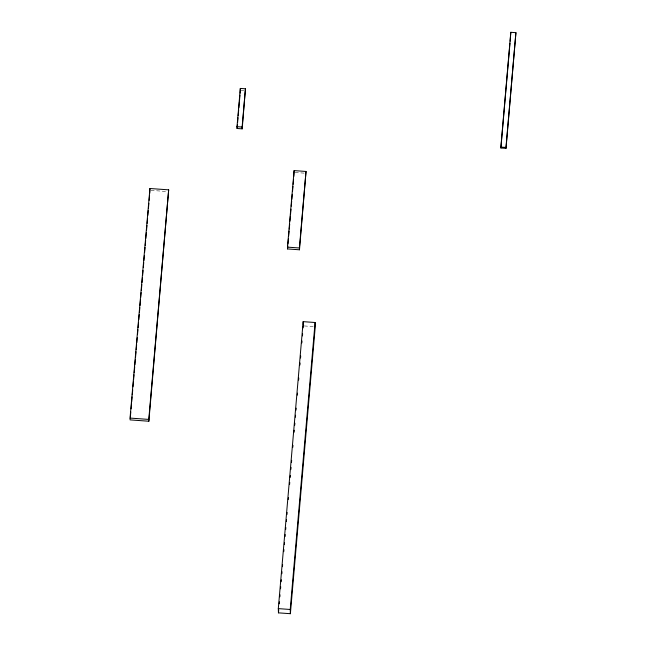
<?xml version="1.0" encoding="UTF-8"?>
<svg xmlns="http://www.w3.org/2000/svg" width="646" height="646" viewBox="0 0 646 646"><rect width="100%" height="100%" fill="white"/><g stroke="black" fill="none" stroke-linecap="round" stroke-linejoin="round"><path stroke-width="0.48" stroke-dasharray="3.23 2.42" d="M241.241 90.287L243.8 90.472M295.165 172.49L304.105 173.128M150.986 190.392L166.765 191.515M304.306 325.947L313.253 326.585"/><path stroke-width="0.97" d="M130.048 418.083L149.937 188.511L168.671 189.843L148.855 421.232L130.112 419.892L130.048 418.083L148.782 419.415L148.855 421.232M130.371 416.888L130.807 411.873M131.073 408.87L131.501 403.855M131.679 401.852L132.115 396.838M132.285 394.827L132.721 389.821M132.979 386.809L133.415 381.802M133.585 379.791L134.021 374.777M134.198 372.774L134.715 366.758M134.893 364.756L135.329 359.741M135.499 357.739L136.023 351.723M136.193 349.72L136.629 344.706M136.799 342.703L137.235 337.688M137.493 334.676L137.929 329.67M138.107 327.659L138.535 322.653M138.801 319.641L139.229 314.626M139.407 312.624L139.843 307.609M140.012 305.606L140.537 299.591M140.707 297.588L141.143 292.573M141.321 290.571L141.837 284.555M142.015 282.552L142.443 277.538M142.621 275.535L143.057 270.521M143.315 267.509L143.751 262.502M143.921 260.491L144.357 255.485M144.615 252.473L145.051 247.458M145.229 245.456L145.657 240.441M145.834 238.439L146.351 232.423M146.529 230.42L146.965 225.406M147.135 223.403L147.571 218.388M147.829 215.384L148.265 210.37M148.435 208.367L148.871 203.353M149.137 200.341L149.565 195.334M149.743 193.324L149.937 188.511M148.782 419.415L168.671 189.843M237.009 126.681L240.328 88.421L245.44 88.785L242.185 128.853L237.082 128.489L237.009 126.681L242.121 127.044L242.185 128.853M237.082 128.489L237.421 124.565M237.591 122.603L238.011 117.701M238.18 115.739L238.689 109.852M238.867 107.89L239.375 102.003M239.545 100.041L239.965 95.132M240.134 93.169L240.328 88.421M242.121 127.044L245.44 88.785M287.478 247.135L294.108 170.609L306.026 171.456L299.469 249.792L287.543 248.944L287.478 247.135L299.397 247.983L299.469 249.792M287.543 248.944L287.801 245.965M287.971 243.978L288.407 239.004M288.665 236.024L289.093 231.058M289.263 229.072L289.691 224.097M289.949 221.118L290.385 216.152M290.555 214.165L290.983 209.191M291.241 206.211L291.677 201.245M291.847 199.251L292.275 194.285M292.533 191.305L292.969 186.331M293.139 184.344L293.567 179.378M293.825 176.398L294.108 170.609M299.397 247.983L306.026 171.456M278.305 608.621L303.16 321.651L315.087 322.507L315.24 326.731L290.377 613.7L278.458 612.852L278.305 608.621L290.224 609.477L290.377 613.7M278.458 612.852L278.717 609.84M279.242 603.816L279.411 601.814M279.847 596.799L280.025 594.788M280.542 588.772L280.719 586.762M281.147 581.747L281.325 579.737M281.85 573.721L282.019 571.71M282.455 566.695L282.625 564.685M283.755 551.644L283.933 549.633M284.369 544.618L284.539 542.616M285.064 536.592L285.233 534.589M285.669 529.567L285.847 527.564M286.364 521.54L286.541 519.537M286.977 514.515L287.147 512.512M288.277 499.471L288.455 497.46M289.586 484.419L289.755 482.409M290.191 477.394L290.361 475.383M290.886 469.367L291.063 467.357M291.491 462.342L291.669 460.332M292.8 447.29L292.969 445.288M294.1 432.239L294.277 430.236M294.713 425.213L294.883 423.211M295.408 417.187L295.577 415.184M296.013 410.162L296.191 408.159M297.322 395.118L297.491 393.107M298.622 380.066L298.799 378.055M299.93 365.014L300.099 363.004M300.535 357.989L300.705 355.978M301.835 342.937L302.013 340.935M302.449 335.912L302.619 333.909M303.144 327.885L303.313 325.883M290.224 609.477L315.087 322.507M500.868 147.086L510.808 32.3L515.92 32.663L506.012 148.354L500.9 147.991L500.868 147.086L505.971 147.45L506.012 148.354M500.9 147.991L509.977 43.185M510.154 41.191L510.808 32.3M505.971 147.45L515.92 32.663M303.16 321.651L303.289 325.035"/></g></svg>
